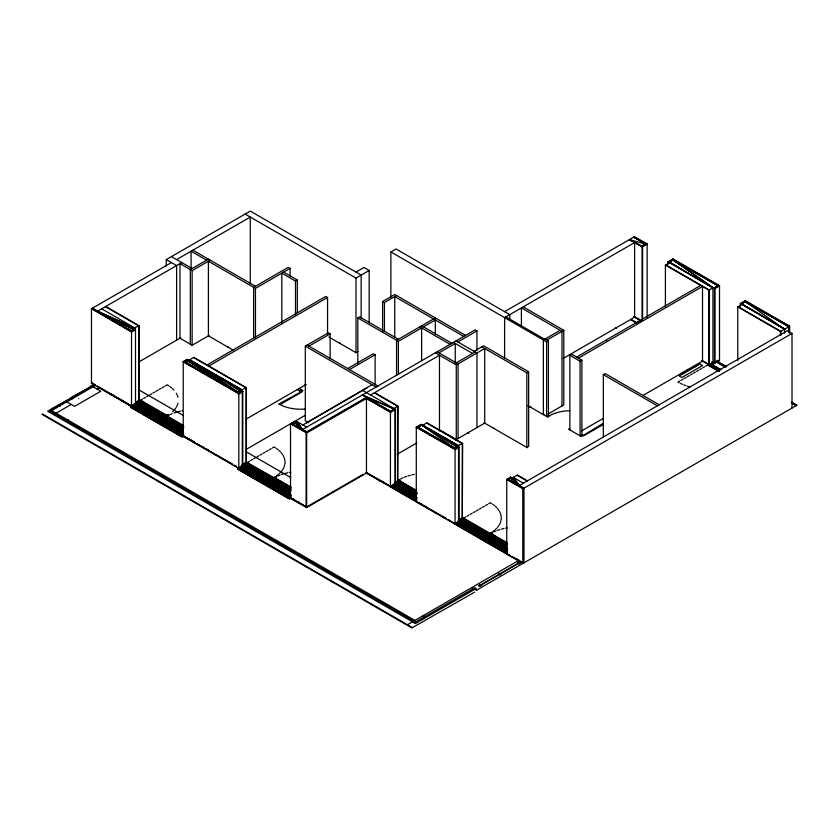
<?xml version="1.0" encoding="UTF-8"?>
<svg xmlns="http://www.w3.org/2000/svg" width="839" height="839" viewBox="0 0 839 839"><rect width="100%" height="100%" fill="white"/><g stroke="black" fill="none" stroke-linecap="round" stroke-linejoin="round"><path stroke-width="1.26" d="M171.45 262.565L91.461 308.742L91.461 383.36L131.524 406.485L131.524 405.447M415.441 623.534L415.441 622.035L474.884 587.72L476.174 588.464L415.441 623.534L47.508 411.11M462.373 519.97L455.063 524.197L455.063 448.54L455.682 446.39L457.161 445.53L458.545 445.771L458.545 520.39M784.601 333.093L784.601 329.171L745.357 301.736L745.357 300.687L740.313 303.603L740.313 306.214M133.695 404.188L135.499 404.188L135.499 329.58L133.695 329.58L131.524 330.828L131.524 406.485L97.471 386.318M240.992 466.138L242.796 466.138L242.796 391.519L238.821 393.827L183.217 361.714L187.191 359.417L183.217 361.714L183.217 436.332L238.821 468.435L238.821 392.778L187.191 360.466L187.191 359.417L188.744 360.319L193.882 357.351L246.393 387.66L246.393 462.279L241.831 464.911M294.489 421.367L291.542 423.664L306.623 432.379L290.504 423.664L306.623 432.966L366.454 398.431L366.454 473.039L306.623 507.585L290.504 498.282L290.504 423.664L297.1 421.65L302.491 429.537L294.489 422.416L294.489 421.367L302.491 429.537L475.126 329.874L476.93 330.912L476.93 350.555M416.113 492.965L416.805 492.556L398.714 482.11L390.439 486.893L390.45 411.225L394.099 409.117L395.484 409.369L395.484 483.977L394.099 483.736L395.001 484.26L395.001 409.642L362.322 394.991L390.45 411.225M455.063 523.148L455.063 524.197L459.038 521.9L459.038 447.281L455.682 446.39L421.755 425.09L418.095 427.198L416.291 427.198L416.291 501.816L445.939 518.471M792.006 408.058L792.006 333.45L787.36 330.755L519.215 485.571L510.731 478.167L510.731 477.129L512.283 478.02L517.422 475.052L527.427 480.831M500.925 520.956L500.39 522.508M284.683 465.194L284.148 466.746M284.809 464.25L285.029 462.677M501.061 520.012L501.271 518.429M298.831 503.085L298.988 502.131M177.501 404.807L177.889 403.244M494.171 428.278L493.741 428.152M228.218 346.958L227.788 346.822M283.76 467.669L283.026 469.19M500.002 523.431L499.268 524.952M176.284 407.24L177.06 405.73M189.803 359.7L242.303 390.02L189.32 359.983L188.744 361.357L238.821 392.778L240.992 391.519L242.796 391.519L239.44 390.628L190.233 360.508L188.744 361.357L187.191 360.466L184.244 361.714L238.811 393.229L241.768 391.519L240.216 390.628L240.919 389.768L242.303 390.02L242.303 464.628M281.348 471.528L282.397 470.071M497.59 527.291L498.639 525.822M174.617 409.579L175.76 408.142M173.935 410.449L172.519 411.792M135.006 330.692L135.006 328.07L133.621 327.818L132.919 328.678L134.471 329.58L131.524 331.877L91.461 308.742M457.161 445.53L456.458 446.39L459.038 447.281L455.063 449.578L416.291 427.198L421.335 424.282L458.545 445.771L421.755 425.09L455.063 448.54L458.01 447.281L455.063 449.578M188.744 361.357L189.845 360.277L188.744 360.917L187.191 360.466M510.731 478.167L512.283 479.069L513.384 477.989L506.756 479.426L506.756 554.044L523.473 563.095L523.473 488.487L507.784 479.426L510.731 477.129L506.756 479.426L522.959 488.78L792.006 333.45M294.489 422.416L296.041 423.307L297.142 422.227L291.542 423.664L306.623 431.928L292.318 423.664L294.489 421.965L296.041 422.856L296.618 421.923L297.53 422.447L302.491 429.537M494.559 530.29L492.86 531.527M279.177 473.72L280.604 472.378M278.317 474.528L276.618 475.776M495.409 529.482L496.845 528.13M134.534 328.343L133.621 327.818L132.143 328.678L133.695 329.58L131.524 331.279L91.975 308.448L131.524 331.877L135.499 329.58L132.143 328.678L97.534 311.206L181.79 262.565M131.524 406.485L134.471 404.188L132.499 405.321M238.821 393.827L241.768 391.519L239.44 390.628L238.821 392.778L184.244 361.714L187.191 360.015L188.744 360.319L188.744 360.917L187.191 360.015L185.02 361.714L238.821 392.778L190.233 360.508M458.545 445.771L420.853 424.565L417.319 427.198L455.063 448.98L458.01 447.281L455.682 446.39L457.234 447.281L455.063 448.98L416.291 427.198M712.101 361.924L714.954 363.014L714.954 288.406L719.516 285.763L719.516 360.382L711.933 364.755M390.439 412.274L394.487 409.338L390.439 411.676L365.94 398.126L390.439 412.274L395.484 409.369L362.71 390.439M390.439 486.893L395.001 484.26M642.58 318.621L642.58 246.624L646.114 243.992L645.338 243.992L642.066 246.32L647.142 243.992L647.142 317.289M719.516 360.382L714.429 362.721L716.884 360.969M366.066 397.602L390.439 411.676L394.099 409.117M273.787 477.643L275.549 476.489M490.028 533.405L491.79 532.251M167.265 415.693L168.933 414.581M166.279 266.12L166.279 259.576L250.284 211.082L361.158 275.098L361.158 318.296M176.62 259.576L250.274 217.049L250.274 283.813M208.408 259.136L190.317 269.571L190.317 344.189L192.131 345.238L209.089 335.443M192.131 270.619L192.131 345.238L179.976 338.222L179.976 263.603L192.131 270.619L210.222 260.174M135.75 402.259L139.096 400.329L139.096 325.71L132.919 328.678L135.499 329.58M233.284 350.199L208.408 335.831L208.408 261.223L255.455 288.375L290.084 268.386L290.084 276.241M91.461 383.36L95.363 385.017L91.975 383.066L94.041 384.252M50.172 409.872L51.462 409.117M91.315 386.108L92.605 385.363L93.643 385.961L92.353 386.706M92.867 385.521L93.381 385.814M52.364 409.044L91.189 386.632M52.626 409.201L91.441 386.779M51.2 410.47L52.49 409.715M53.266 409.568L51.2 408.971L53.402 409.642L54.64 408.929M92.091 387.157L92.605 386.863L90.539 386.265L92.217 387.23M55.804 408.257L57.744 407.135M58.908 406.464L60.838 405.342M62.002 404.671L63.942 403.559M65.106 402.888L92.993 386.779L100.743 391.257L74.598 406.359L66.847 401.881M93.486 386.8L94.325 386.318M138.372 362.238L180.752 337.771M56.056 413.208L71.252 404.429M99.6 388.058L97.135 389.17M281.81 322.9L281.81 273.157L295.506 281.065L297.321 280.027L297.321 312.748M355.988 272.109L364 267.484L369.17 270.473L369.17 322.837M390.88 297.782L390.88 251.973L396.05 248.984L509.776 314.646L509.776 319.879M135.624 403.223L138.32 401.671M140.123 400.476L142.452 399.133M143.616 398.462L145.556 397.34M146.72 396.669L148.65 395.547M149.824 394.875L151.754 393.764M152.918 393.092L154.858 391.97M156.023 391.299L157.963 390.177M159.127 389.506L161.057 388.394M162.221 387.712L164.161 386.601M165.325 385.93L167.265 384.807L168.933 385.919M138.582 401.818L140.512 400.696L139.096 400.329M140.512 402.038L142.064 401.147M245.114 214.071L355.988 278.087L369.17 270.473M207.065 364.955L325.752 296.44L327.556 297.478L327.556 334.132M132.887 408.687L141.162 403.905M208.88 366.003L327.556 297.478M135.478 410.177L143.742 405.405M138.057 411.666L146.332 406.894M140.648 413.155L148.912 408.383M143.228 414.655L151.502 409.872M145.808 416.144L154.082 411.372M148.398 417.633L156.662 412.861M150.978 419.133L159.253 414.351M153.568 420.622L161.833 415.85M164.549 415.924L166.101 415.022M166.562 415.295L167.957 415.085L167.055 415.578M156.148 422.111L164.423 417.34M164.937 417.035L166.877 415.924L183.08 425.268M167.265 416.144L169.258 415.127M165.975 417.633L167.527 416.742L183.017 425.688M158.739 423.601L167.003 418.829M161.319 425.1L169.593 420.318M163.909 426.59L172.173 421.818M308.679 422.699L305.302 420.759L305.312 346.14L328.332 332.842L330.147 333.891L330.147 358.767M382.615 331.615L382.615 301.505L394.76 294.499L465.582 335.38M166.489 428.079L174.764 423.307M308.93 346.14L330.147 333.891M357.802 363.738L357.802 317.929L359.606 316.88L398.378 339.26M382.615 301.505L384.419 302.554L396.564 295.538M169.079 429.578L177.344 424.796M240.919 389.768L239.44 390.628L240.992 391.519L238.811 393.229L183.217 361.714M246.393 387.66L240.216 390.628L242.796 391.519M171.659 431.068L179.934 426.296M174.239 432.557L182.514 427.785M176.83 434.046L183.028 430.47M179.41 435.546L183.552 433.155M184.066 435.84L182 437.035L130.307 407.188L138.571 402.416L183.521 428.372M358.054 351.499L355.988 352.695L355.988 278.087M246.173 419.081L306.088 384.493M299.901 391.047L301.715 389.999M297.321 389.558L301.715 392.086L280.006 404.629L278.968 404.031L303.005 390.743L299.135 388.509M347.692 368.52L373.313 353.733L375.117 354.782L375.117 384.891M435.336 317.929L396.564 340.309L396.564 375.652M349.506 369.569L375.117 354.782M357.802 317.929L398.378 341.347L421.639 327.923L421.639 360.644M423.443 326.874L435.336 320.016L435.336 334.415M246.467 449.232L305.427 415.19M296.041 423.307L297.53 422.447L297.1 421.65L306.623 427.156M372.044 384.671L306.623 422.825M302.879 424.985L366.8 388.09M504.606 311.657L634.483 236.671L647.142 243.992L642.097 246.897L629.439 239.587L645.338 243.992L641.678 246.1L629.439 239.587L642.58 246.624L641.678 246.1M242.02 465.687L245.617 463.621M247.809 462.195L249.561 461.188M250.725 460.517L252.654 459.405M253.818 458.734L255.759 457.612M256.923 456.94L258.863 455.818M260.027 455.147L261.967 454.025M263.121 453.354L265.061 452.242M266.225 451.571L268.165 450.449M269.329 449.777L271.27 448.655M272.434 447.984L274.175 446.977L275.549 447.911M239.797 467.271L241.768 466.138L238.821 468.435L238.811 467.837M245.869 463.768L247.809 462.646M438.954 352.841L455.241 343.445L455.241 363.077M457.821 341.945L476.93 330.912M306.235 432.148L366.454 397.382L390.439 411.676M370.597 394.991L439.468 355.233L439.468 429.841L456.269 439.542L456.269 364.934L484.701 348.51L484.701 423.129L455.304 440.108M240.185 470.627L248.459 465.855M366.454 397.833L306.109 432.672L306.109 507.291L363.067 474.402M242.775 472.126L251.039 467.344M245.355 473.616L253.63 468.844M247.945 475.105L256.21 470.333M250.525 476.594L258.8 471.822M253.105 478.094L261.38 473.311M474.035 351.31L483.6 345.783L528.643 371.792L528.643 446.411L526.829 447.449L526.829 372.841L481.785 346.832M456.269 362.836L475.136 351.95M255.696 479.583L263.96 474.811M258.276 481.072L266.55 476.3M260.866 482.572L269.13 477.79M271.207 478.387L272.748 477.496L247.421 462.866M393.931 408.467L398.022 406.107L397.634 480.506L399.511 479.499M263.446 484.061L271.721 479.289M272.235 478.985L274.175 477.863L246.393 462.279M274.636 477.685L275.265 478.052M274.773 477.758L276.031 477.475L275.129 477.968M274.175 479.205L275.727 478.314M266.036 485.55L274.301 480.778M268.616 487.04L276.891 482.268M271.207 488.539L279.471 483.757M667.949 261.82L672.983 258.905L719.516 285.763L714.471 288.679L667.949 261.82L667.949 264.432M273.787 490.028L282.061 485.257M665.411 306.959L665.411 265.072L669.501 262.712M276.367 491.518L284.641 486.746M560.169 330.314L543.378 340.005L543.368 414.623L544.018 414.256M278.957 493.017L287.221 488.235M546.986 340.005L563.787 330.314L563.787 404.922L548.066 414.005M281.537 494.507L289.812 489.735M546.609 341.872L548.412 340.833L548.412 415.441L546.609 416.49L546.609 341.872L390.88 251.973M284.127 495.996L290.325 492.42M286.707 497.485L290.839 495.104M291.364 497.789L289.298 498.985L237.605 469.137L245.869 464.366L290.818 490.312M422.877 425.184L426.967 422.825L462.635 443.422L462.299 518.229L462.299 443.611L426.632 423.024M526.829 372.841L528.643 371.792M397.025 454.35L416.889 442.887M563.105 358.463L634.609 317.184L634.609 242.565L504.606 317.624L504.606 358.211M569.859 355.306L571.674 354.257L581.888 360.151L581.888 434.77L580.074 435.819L580.074 361.2L569.859 355.306L569.859 429.925M439.793 431.152L440.769 430.585M576.582 357.099L700.691 285.438M640.556 320.613L636.801 322.784L630.855 319.344M578.396 358.138L702.505 286.487L702.505 361.095L642.705 395.62M580.074 361.2L581.888 360.151M665.411 265.072L708.84 290.137L712.919 287.787L712.919 362.396L714.471 363.297L714.471 288.679L672.993 259.954L672.983 258.905L668.945 261.841L672.993 259.503L719.516 285.763M394.781 482.593L398.41 480.506M398.871 480.328L399.49 480.684M462.635 443.422L456.458 446.39L459.038 447.281M398.997 480.401L400.266 480.118L399.364 480.611M394.708 483.537L397.246 482.068M391.456 485.708L394.487 483.956M397.497 482.215L399.437 481.104L398.022 480.275M398.41 481.848L399.951 480.946M393.03 488.382L400.35 484.155M400.602 484.009L401.294 483.61M395.609 489.871L402.93 485.645M403.181 485.498L403.884 485.099M398.2 491.371L405.52 487.144M405.772 486.998L406.464 486.589M603.335 437.465L603.335 374.624L605.15 373.586L659.16 404.776M400.78 492.86L408.1 488.634M408.352 488.487L409.054 488.088M403.37 494.349L410.68 490.123M410.942 489.976L411.634 489.577M405.95 495.839L413.27 491.623M413.522 491.476L414.225 491.067M789.121 333.104L789.121 326.56L745.357 301.736L741.697 303.844L740.795 303.319L784.601 329.171L740.313 303.603M737.785 360.529L737.785 306.854L741.865 304.494M569.691 410.711A30.697 17.724 0 0 0 549.188 415.892L547.898 417.235L527.867 405.667M408.541 497.338L415.85 493.112M411.12 498.827L416.343 495.807M413.711 500.317L416.847 498.513M581.784 430.806L603.22 418.42M603.283 423.307L581.364 436.563L568.569 429.169L569.87 429.023M603.231 424.534L583.692 435.808L581.888 434.77M679.821 381.053L677.954 382.144L679.055 382.689M680.985 380.382L682.925 379.27M684.089 378.599L686.029 377.477M687.193 376.805L689.134 375.683M690.287 375.012L692.227 373.9M693.392 373.229L695.332 372.107M696.496 371.436L698.436 370.314M699.6 369.642L701.54 368.52M702.694 367.849L704.634 366.737M705.798 366.066L708.452 364.535M708.452 364.975L712.919 362.396M512.283 479.069L513.772 478.209L519.215 485.571L512.283 479.069L512.283 478.02L510.731 477.727L507.784 479.426L523.861 488.256L523.861 562.875L521.564 561.616L523.861 562.875M711.168 364.304L713.695 362.847M711.42 364.462L709.479 365.573L708.064 364.755M714.429 362.721L718.478 360.382L717.702 360.382M709.228 365.877L710.78 364.975M737.785 306.854L780.511 331.52L789.635 326.256L789.635 332.8M458.388 520.484L462.635 517.59L490.416 533.625L488.476 534.747M464.051 517.957L465.802 516.95M466.956 516.279L468.896 515.156M470.06 514.485L472 513.374M473.165 512.702L475.105 511.58M476.269 510.909L478.199 509.787M479.363 509.116L481.303 507.994M482.467 507.322L484.407 506.211M485.571 505.539L487.511 504.417M488.676 503.746L490.416 502.739L491.79 503.662M458.262 521.449L461.859 519.372M462.111 519.519L464.051 518.408M457.643 525.686L464.963 521.459M460.233 527.175L467.543 522.959M462.813 528.675L470.134 524.448M465.393 530.164L472.714 525.938M467.984 531.653L475.304 527.427M470.564 533.153L477.884 528.927M473.154 534.642L480.474 530.416M475.734 536.131L483.054 531.905M478.324 537.621L485.634 533.405M487.449 534.149L489.001 533.258L463.663 518.628M480.904 539.12L488.225 534.894M490.878 533.447L492.273 533.237L491.371 533.73M490.416 534.967L491.969 534.076M483.495 540.61L490.805 536.383M491.056 536.236L491.759 535.838M486.075 542.099L493.395 537.872M493.647 537.726L494.349 537.327M488.655 543.599L495.975 539.372M496.227 539.225L496.929 538.816M491.245 545.088L498.565 540.861M498.817 540.715L499.509 540.316M493.825 546.577L501.145 542.351M501.397 542.204L502.1 541.805M496.415 548.066L503.725 543.85M503.987 543.703L504.679 543.294M498.995 549.566L506.316 545.34M506.567 545.193L507.27 544.784M501.586 551.055L506.808 548.035M504.166 552.544L507.301 550.741M407.429 624.73L412.463 621.814M413.763 621.07L518.303 560.714M423.265 616.172L424.24 615.616M499.184 573.394L498.408 573.845L498.796 574.516M479.793 585.035L478.503 585.779L479.541 586.377L480.831 585.632M518.565 562.644L519.855 561.899M480.705 584.961L518.439 563.168M480.957 585.108L518.691 563.326M519.603 563.242L520.893 562.497L519.729 561.973M481.607 585.475L479.541 584.888L481.219 584.657M519.341 563.693L519.855 563.399L518.303 562.497L517.527 562.801L517.915 563.472M500.862 574.516L499.048 573.467M476.437 590.257L797.05 405.153L791.754 402.091M474.538 592.156L411.928 627.918L41.95 414.319M114.639 396.742L115.195 396.469M274.563 477.643L276.482 476.678M277.73 476.059L279.932 475.126M400.748 478.88L402.825 477.842M490.805 533.405L492.734 532.44M493.972 531.821L496.174 530.877M170.506 414.508L172.1 413.732M377.969 479.688L378.557 479.426M407.88 475.954L410.365 475.283M281.317 474.612L283.655 473.794M404.188 477.318L406.496 476.468M497.558 530.363L499.897 529.556M174.061 413.04L176.389 412.211M285.155 473.395L287.651 472.745M411.865 474.895L414.414 474.318M501.397 529.157L503.893 528.497M177.858 411.781L180.385 411.173M181.906 410.806L182.493 410.67M289.203 472.43L290.955 472.137M505.445 528.192L507.196 527.899M184.244 436.332L183.217 436.332L232.004 463.977M416.291 501.816L417.319 501.816M291.542 498.282L290.504 498.282L306.623 506.987L298.002 502.016M305.784 384.986L305.228 384.671M689.92 386.905L687.424 386.244M457.318 521.302L459.038 521.9M683.743 384.87L686.05 385.73M132.143 328.678L134.471 329.58L131.524 331.279L92.363 308.217L131.524 330.828M362.322 394.991L395.484 409.369M133.695 329.58L97.534 311.206L135.006 328.07L101.666 308.815M97.534 311.206L133.621 327.818M278.968 404.031L282.638 405.835A30.686 17.724 0 0 0 305.48 409.002M605.58 340.361L606.691 340.907M680.303 383.318L682.369 384.346M647.142 243.992L633.571 237.196L645.338 243.992M639.454 319.533L633.885 316.565L639.297 319.481M506.756 479.426L523.473 488.487M292.622 498.869L294.772 500.054M515.828 558.459L519.268 560.347M389.327 485.676L365.94 472.745L522.959 563.399L522.959 488.78M448.215 519.75L450.501 521.04M421.765 504.323L418.43 502.435L446.18 518.471M423.978 505.581L426.202 506.829M234.28 465.267L236.546 466.557M186.52 437.633L194.48 442.153M202.44 446.684L204.706 447.984M206.981 449.274L209.257 450.564M789.121 326.56L745.357 301.285L741.309 303.624L745.357 300.687L789.635 326.256L745.357 301.285L741.697 303.844L784.601 329.171M745.357 301.736L788.733 326.78L788.733 332.013M714.954 288.406L714.041 287.882L718.478 285.774L672.993 259.503L669.333 262.062L668.431 261.548L714.471 288.679L672.993 259.954L669.333 262.062L714.471 288.679M665.746 264.872L709.175 289.948L709.175 364.566L702.862 360.917M738.121 306.665L780.847 331.332L780.847 335.254M791.24 402.395L796.536 405.447M791.911 403.223L796.148 405.677M717.702 361.431L726.689 366.622M716.412 362.175L725.399 367.367M633.655 316.639L641.048 320.907M712.196 364.608L721.183 369.8M710.392 363.864L720.376 369.632M709.616 364.304L719.652 370.104M710.255 365.28L719.128 370.398M630.519 319.544L636.465 322.973M701.467 360.508L708.84 364.755L708.84 290.137M709.479 365.731L719.463 371.488M707.676 364.975L718.1 370.995M694.755 365.573L696.045 366.328M693.454 366.318L694.755 367.073M687.613 369.496L687.183 369.621M683.124 372.296L684.414 373.04M681.824 373.04L683.124 373.785M523.211 306.885L563.787 330.314M545.182 338.966L548.412 340.833M505.896 316.88L544.668 339.26M603.335 374.624L657.356 405.814M463.768 336.429L394.76 296.587L394.76 337.163M456.017 340.907L476.951 352.988L476.951 427.607M453.427 342.396L472.556 353.439M421.639 325.836L451.875 343.287M419.825 326.874L450.071 344.336M548.412 415.441L549.188 415.892M437.15 351.793L458.084 363.885L458.084 438.503M290.084 268.386L288.27 267.337L253.64 287.337L253.64 338.39M435.336 352.841L456.269 364.934M283.624 272.109L297.321 280.027M192.897 250.179L255.455 286.288M206.604 260.174L191.093 251.218L191.093 269.55M484.009 422.73L527.353 447.753M328.836 337.016L356.187 352.81M171.45 256.598L192.131 268.532M467.9 432.83L468.875 433.385M166.279 259.576L176.62 265.543L176.62 340.162M307.116 345.102L377.938 385.982M305.312 346.14L376.124 387.031M374.676 392.642L398.022 406.107M374.341 392.83L397.676 406.307L397.676 480.925M517.086 475.241L527.091 481.02M523.861 488.256L508.56 479.426L510.731 477.727L512.283 478.618L512.86 477.685L513.772 478.209L513.342 477.412L523.347 483.18M420.853 424.565L458.073 446.054M105.756 306.466L139.096 325.71M105.42 306.654L138.76 325.91L138.76 400.518M193.547 357.54L246.058 387.849L246.058 462.467M491.088 533.331L491.706 533.688M398.41 480.055L416.595 490.553M490.416 533.174L507.259 542.906M399.7 481.104L416.333 490.71M491.706 534.223L507.008 543.053M189.32 359.983L241.831 390.292M399.616 481.649L400.581 482.205M398.924 481.544L416.668 491.79M490.93 534.674L507.322 544.133M397.246 481.177L416.154 492.094M489.252 534.296L506.808 544.427M489.179 534.338L507.155 544.721M398.462 482.257L416.448 492.64M488.927 534.485L506.903 544.868M396.469 481.617L417.119 493.552M461.083 518.932L506.934 545.402M397.759 482.666L416.868 493.699M461.597 519.519L506.913 545.686M397.172 483.002L416.28 494.035M461.786 520.306L506.735 546.262M395.882 483.746L416.113 495.43M460.496 521.05L507.689 548.307M394.592 484.491L417.067 497.475M459.206 521.806L507.522 549.702M393.302 485.246L416.899 498.869M457.916 522.55L507.354 551.097M392.002 485.991L416.731 500.264M456.626 523.295L507.186 552.492M366.454 472.441L376.354 478.157M377.151 478.618L388.226 485.015M448.404 519.75L451.98 521.827M507.784 554.044L510.028 555.334M512.199 556.593L518.995 560.504M519.75 560.945L523.473 563.095M390.712 486.735L416.564 501.659M455.325 524.039L507.018 553.887M517.663 562.728L519.467 563.766L518.177 563.619M498.534 573.771L500.338 574.809L499.048 574.663M332.716 491.476L333.628 492M481.471 584.804L481.733 585.559L479.929 584.51M479.667 585.108L480.705 585.706M138.372 389.548L183.395 415.536M245.942 451.655L290.881 477.601M471.78 587.573L473.458 588.538M474.759 589.282L476.699 590.404M166.772 415.179L167.391 415.536M140.512 400.255L167.653 415.924M274.175 477.422L291.018 487.144M141.801 401.294L165.839 415.169M275.465 478.461L290.766 487.291M141.036 401.745L165.073 415.62M183.762 426.569L167.527 417.193L166.751 417.633L183.489 427.303M274.689 478.912L291.081 488.371M139.347 401.367L165.713 416.595M273.011 478.534L290.567 488.676M137.544 401.22L183.751 427.9M244.841 463.17L290.913 489.766M138.057 401.818L183.374 427.974M245.355 463.768L290.672 489.924M138.33 402.563L183.28 428.509M245.628 464.502L290.577 490.458M137.04 403.307L183.112 429.904M244.327 465.257L290.409 491.853M135.74 404.052L182.944 431.298M243.037 466.002L290.242 493.248M134.45 404.797L182.776 432.693M241.747 466.746L291.196 495.293M133.16 405.541L183.731 434.738M240.457 467.491L291.028 496.688M97.146 386.045L117.366 397.728M117.963 398.064L130.433 405.268L127.046 403.255M186.468 437.622L194.27 442.122M196.494 443.412L204.454 448.005M205.408 448.55L213.316 453.123M215.424 454.339L232.162 463.998M234.364 465.267L236.598 466.557M296.062 500.893L292.622 498.901L294.709 500.107M131.87 406.286L183.563 436.133M185.272 436.93L194.491 442.247M239.167 468.235L290.85 498.083M296.817 501.323L298.925 502.54M130.569 407.03L182.262 436.878M237.867 468.98L289.56 498.827M92.479 385.437L93.517 386.034M93.475 386.318L94.325 386.8M90.413 386.339L90.927 386.632L71.514 397.246M91.441 386.936L92.091 387.303M72.553 397.843L73.192 398.21M73.066 398.284L70.875 397.613L72.553 398.588M70.738 397.696L71.263 397.99L51.85 408.603M71.776 398.284L72.416 398.661M52.878 409.191L53.528 409.568M49.962 409.684L414.927 620.399M48.798 410.365L415.441 622.035M42.464 414.015L412.505 627.656M91.975 383.066L92.751 383.507M714.367 363.235L712.342 361.819M111.377 394.036L114.733 396.008M118.089 397.99L124.812 401.944M712.217 361.966L714.471 363.297M380.633 480.443L383.905 482.394M170.013 386.632L171.628 387.912M492.86 504.386L494.559 505.623M276.618 448.624L278.307 449.861M172.519 388.709L173.935 390.062M495.409 506.431L496.845 507.784M279.167 450.679L280.604 452.022M513.342 477.412L519.215 485.571M499.268 510.972L500.002 512.493M497.59 508.623L498.639 510.091M281.348 452.871L282.397 454.329M283.026 455.21L283.76 456.731M176.284 393.26L177.06 394.781M500.39 513.416L500.925 514.957M284.148 457.654L284.683 459.206M177.501 395.693L177.889 397.256M501.051 515.912L501.271 517.485M284.809 460.15L285.029 461.723M780.511 331.52L780.511 335.453M642.097 246.897L642.097 320.204M561.983 405.971L561.983 331.353L521.407 307.923L521.407 326.256M398.378 341.347L398.378 374.079M384.419 302.554L384.419 331.353M306.623 432.966L306.623 507.585M295.506 281.065L295.506 315.097M255.455 288.375L255.455 338.117M380.56 480.862L379.784 480.936L380.56 480.862M400.948 482.1L400.182 482.173L400.948 482.1M277.174 540.547L276.409 540.62L277.174 540.547M339.564 343.214L340.267 343.424L339.564 343.214M68.431 420.035L67.655 420.098L68.431 420.035M111.986 394.886L111.209 394.959L111.986 394.886M530.217 407.03L530.919 407.23L530.217 407.03M59.873 406.097L59.108 406.034L59.873 406.097M423.674 616.141L422.898 616.067L423.674 616.141M615.973 328.143L615.207 328.07L615.973 328.143M78.824 398.651L78.793 398.609M421.367 424.859L418.095 427.198L455.063 448.54L417.319 427.198L421.367 424.859M717.702 285.774L714.429 288.102L718.478 285.774L672.993 259.954L717.702 285.774M247.421 463.317L246.645 463.768L271.196 477.947L271.972 477.496L247.421 463.317M699.925 364.084L679.244 376.019L681.824 377.519L702.505 365.573L699.925 364.084M463.663 519.079L462.887 519.53L487.449 533.698L488.225 533.258L463.663 519.079M455.063 523.599L452.777 522.319L455.063 523.599"/></g></svg>
